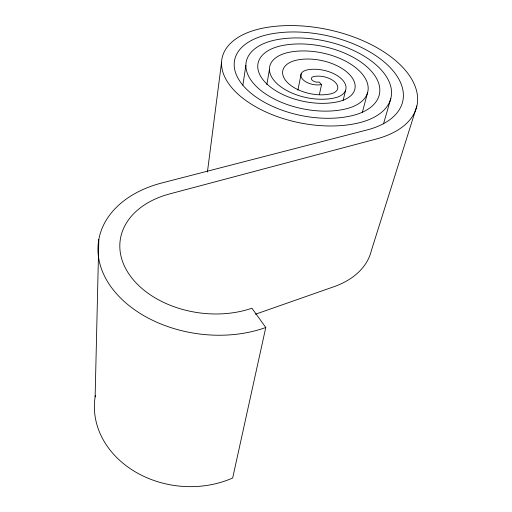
<?xml version="1.0" encoding="UTF-8"?>
<svg xmlns="http://www.w3.org/2000/svg" width="512" height="512" viewBox="0 0 512 512"><rect width="100%" height="100%" fill="white"/><g stroke="black" fill="none" stroke-linecap="round" stroke-linejoin="round"><path stroke-width="0.77" d="M95.13 396.896L98.835 239.469M207.411 172.07L221.562 62.291M242.88 85.184L245.862 65.427M266.842 84.518L269.421 69.568M297.875 90.182L301.19 73.754M319.347 94.643L321.594 84.531A13.562 7.328 11.7 0 1 303.034 79.699A13.562 7.328 11.7 0 1 307.014 69.958A25.747 14.022 12 0 1 341.856 79.251A25.747 14.022 12 0 1 334.912 97.85A42.547 22.938 11.6 0 1 276.16 82.816A42.547 22.938 11.6 0 1 289.312 52.25A52.506 28.486 11.8 0 1 359.75 71.29A52.506 28.486 11.8 0 1 345.933 108.87A64.653 34.816 11.5 0 1 256.07 86.195A64.653 34.816 11.5 0 1 276.768 39.706A76.934 41.76 11.8 0 1 379.181 67.731A76.934 41.76 11.8 0 1 359.706 122.643A88.691 47.802 11.5 0 1 235.552 91.789A88.691 47.802 11.5 0 1 264.838 27.77A103.117 56.096 11.8 0 1 400.973 65.523A103.117 56.096 11.8 0 1 376.115 139.059L169.658 193.92A87.949 61.274 7.8 0 0 130.099 275.68A87.949 61.274 7.8 0 0 251.91 308.211L265.786 327.488L232.672 478.003A92.57 76.627 6.2 0 1 134.611 471.437A92.57 76.627 6.2 0 1 95.386 395.379M343.155 100.288L345.619 90.214M362.381 112.23L367.507 92.941M383.494 123.91L390.778 98.675M416.87 105.958L371.328 250.707A89.37 59.77 12.2 0 1 333.933 286.714L255.45 314.227M321.594 84.531L319.098 82.035A5.062 2.739 11.8 0 1 312.186 80.224A5.062 2.739 11.8 0 1 313.638 76.582A15.891 8.666 12.1 0 1 335.213 82.304A15.891 8.666 12.1 0 1 330.88 93.824A31.443 16.992 11.7 0 1 287.597 82.669A31.443 16.992 11.7 0 1 297.101 60.038A38.496 20.89 11.8 0 1 348.973 73.958A38.496 20.89 11.8 0 1 338.643 101.581A52.448 28.224 11.5 0 1 266.01 83.117A52.448 28.224 11.5 0 1 282.554 45.491A64.979 35.251 11.8 0 1 369.382 69.107A64.979 35.251 11.8 0 1 352.589 115.533A76.256 41.082 11.5 0 1 246.234 88.89A76.256 41.082 11.5 0 1 271.008 33.946A89.03 48.365 11.8 0 1 389.075 66.451A89.03 48.365 11.8 0 1 367.008 129.952L161.786 182.982A110.893 77.568 7.9 0 0 111.027 286.893A110.893 77.568 7.9 0 0 265.786 327.488"/></g></svg>
